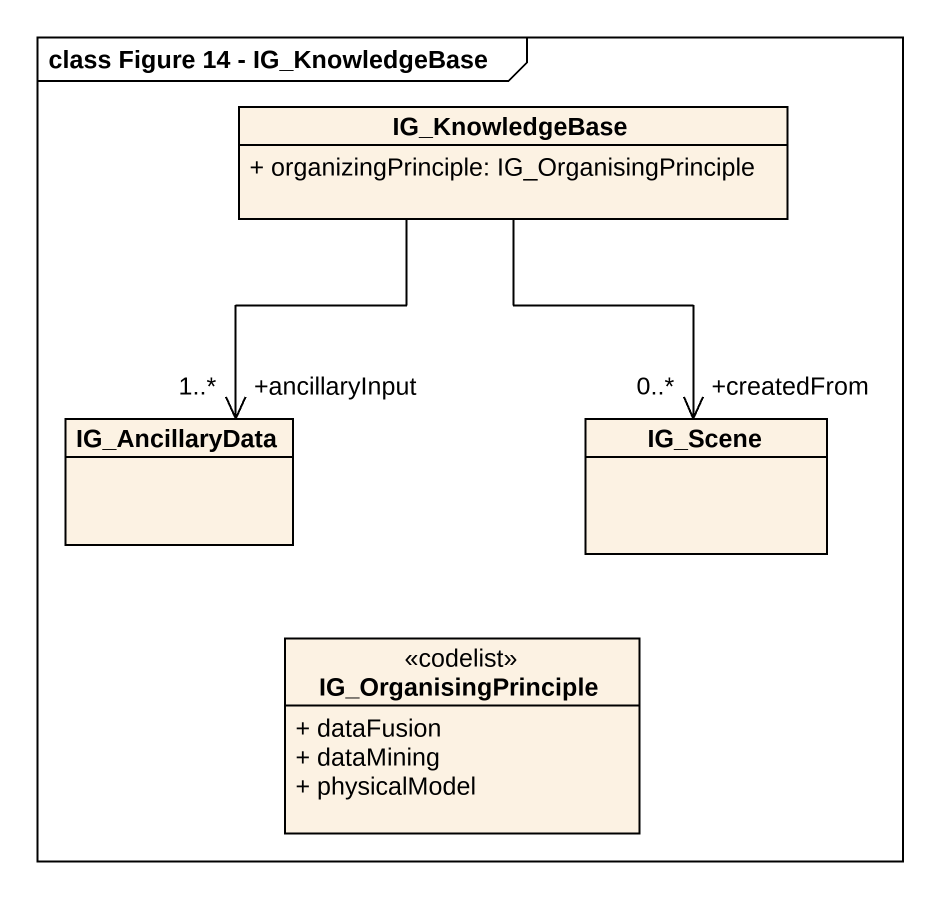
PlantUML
@startuml
mainframe class Figure 14 - IG_KnowledgeBase
hide circle
hide empty members
skinparam classAttributeIconSize 0
class IG_KnowledgeBase {
  + organizingPrinciple: IG_OrganisingPrinciple
}
class IG_AncillaryData
class IG_Scene
class IG_OrganisingPrinciple <<codelist>> {
  + dataFusion
  + dataMining
  + physicalModel
}
IG_KnowledgeBase --> "+createdFrom\n0..*" IG_Scene
IG_AncillaryData "+ancillaryInput\n1..*" <-up- IG_KnowledgeBase
@enduml
